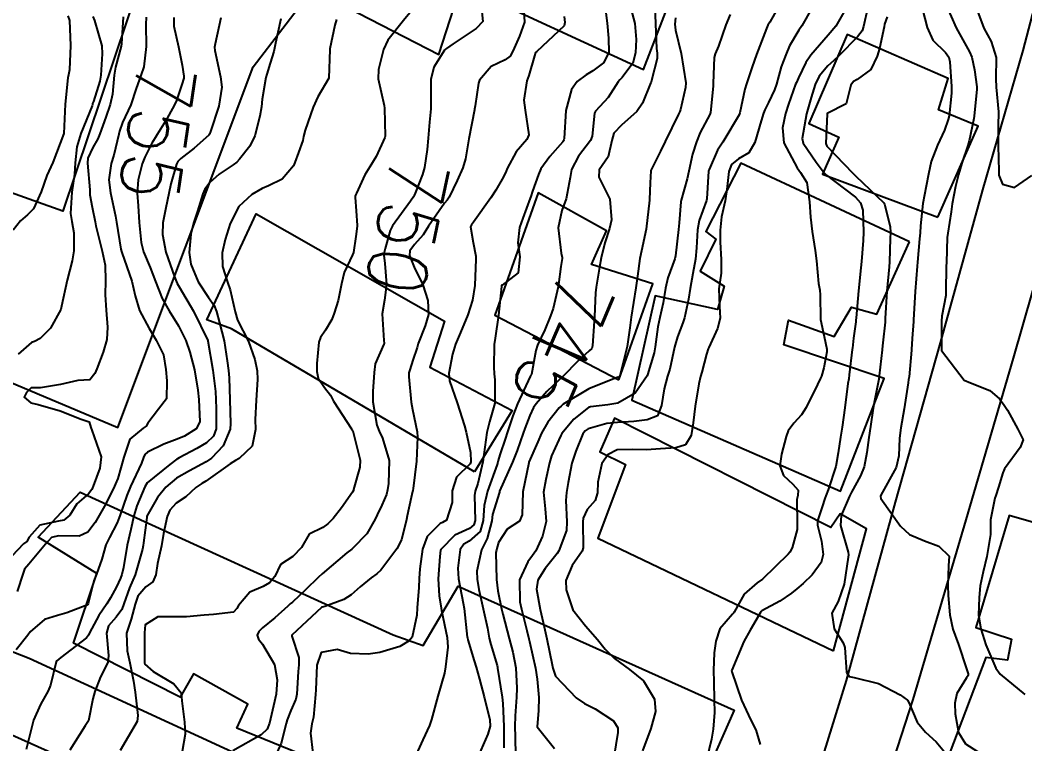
# Model space of a CAD drawing. Header units: metres. Extents: x 318500 to 325275, y 7408834 to 7428799.
# Drawn here: x 323466.5 to 323535, y 7419842.9 to 7419892.2 of the extents above; entities that cross this region are included whole.
import ezdxf
from ezdxf.enums import TextEntityAlignment as Align

# ---------------------------------------------------------------- set-up
doc = ezdxf.new("R2010")
doc.units = ezdxf.units.M
doc.header["$MEASUREMENT"] = 0
for name, color, linetype in [('Cotas', 45, 'Continuous'), ('Curvas de Nivel 1m', 11, 'Continuous'), ('Curvas de Nivel 5m', 15, 'Continuous'), ('Edificações', 30, 'Continuous'), ('Vias Primárias', 230, 'Continuous')]:
    doc.layers.add(name, color=color, linetype=linetype)
doc.styles.add('Style-STANDARD', font='STANDARD.shx')

msp = doc.modelspace()

# ---------------------------------------------------------------- linework, layer by layer
at = {"layer": 'Curvas de Nivel 1m', "flags": 128}
for points, elevation in [([(323507.958, 7419893.662), (323508.376, 7419892.018), (323508.477, 7419890.934), (323508.439, 7419890.017), (323508.238, 7419889.321), (323507.525, 7419888.344), (323507.37, 7419888.184), (323507.253, 7419888.033), (323506.561, 7419886.983), (323505.699, 7419886.048), (323505.635, 7419885.902), (323505.473, 7419884.347), (323505.367, 7419884.052), (323504.536, 7419882.982), (323504.073, 7419882.071), (323503.979, 7419881.525), (323503.702, 7419880.076), (323503.402, 7419879.277), (323503.168, 7419878.083), (323503.364, 7419876.371), (323503.427, 7419876.079), (323503.429, 7419876.009), (323503.351, 7419875.457), (323503.177, 7419874.237), (323503.157, 7419874.082), (323502.813, 7419872.587), (323502.639, 7419872.087), (323502.244, 7419871.143), (323501.76, 7419870.095), (323501.638, 7419869.733), (323501.333, 7419868.099), (323501.304, 7419868.045), (323501.249, 7419867.96), (323500.387, 7419866.113), (323500.059, 7419865.275), (323499.675, 7419864.123), (323499.558, 7419863.761), (323499.177, 7419862.627), (323499.06, 7419862.243), (323499.038, 7419862.132), (323498.993, 7419861.957), (323498.334, 7419860.142), (323498.11, 7419859.171), (323498.046, 7419858.146), (323497.844, 7419857.414), (323497.099, 7419856.743), (323496.73, 7419856.529), (323496.48, 7419856.166), (323496.332, 7419854.913), (323496.364, 7419854.167), (323496.695, 7419852.514), (323496.758, 7419852.163), (323496.961, 7419850.21), (323496.97, 7419850.16), (323497.009, 7419850.023), (323497.432, 7419848.591), (323497.564, 7419848.151), (323497.787, 7419847.338), (323498.109, 7419846.143), (323498.506, 7419844.567), (323498.524, 7419844.136), (323498.37, 7419843.584), (323497.734, 7419842.148)], 746), ([(323500.824, 7419892.875), (323500.862, 7419892.117), (323500.53, 7419891.151), (323500.074, 7419890.125), (323499.889, 7419889.782), (323499.541, 7419889.548), (323498.589, 7419889.089), (323497.79, 7419888.156), (323497.719, 7419887.955), (323497.494, 7419886.396), (323497.463, 7419886.188), (323497.462, 7419886.16), (323497.454, 7419886.125), (323497.07, 7419884.166), (323496.832, 7419882.787), (323496.661, 7419882.172), (323496.279, 7419881.325), (323495.729, 7419880.177), (323495.603, 7419879.984), (323495.406, 7419879.767), (323494.312, 7419878.196), (323493.968, 7419877.615), (323493.371, 7419876.955), (323493.052, 7419876.527), (323493.028, 7419876.215), (323493.348, 7419875.406), (323493.938, 7419874.201), (323494.27, 7419873.146), (323494.319, 7419872.195), (323494.085, 7419871.412), (323493.628, 7419870.205), (323493.544, 7419869.938), (323493.263, 7419869.084), (323493.043, 7419868.423), (323492.991, 7419868.214), (323492.976, 7419867.943), (323493.137, 7419866.211), (323493.223, 7419865.727), (323493.559, 7419864.205), (323493.579, 7419863.82), (323493.496, 7419862.205), (323493.283, 7419860.34), (323493.258, 7419860.208), (323493.234, 7419860.124), (323493.143, 7419859.729), (323492.871, 7419858.466), (323492.815, 7419858.215), (323492.473, 7419856.846), (323492.17, 7419856.224), (323491.075, 7419854.78), (323490.793, 7419854.523), (323490.408, 7419854.247), (323489.674, 7419853.64), (323489.053, 7419853.099), (323488.545, 7419852.77), (323487.251, 7419852.287), (323487.085, 7419852.244), (323487.039, 7419852.219), (323486.037, 7419851.292), (323485.01, 7419850.341), (323485.01, 7419850.273), (323485.49, 7419848.807), (323485.484, 7419848.313), (323485.437, 7419847.859), (323485.35, 7419846.314), (323485.28, 7419845.99), (323484.943, 7419845.216), (323484.679, 7419844.577), (323484.623, 7419844.323), (323484.271, 7419842.972), (323483.977, 7419842.329)], 749), ([(323506.334, 7419893.297), (323506.509, 7419892.041), (323506.592, 7419891.007), (323506.607, 7419890.039), (323506.239, 7419889.343), (323505.531, 7419888.786), (323505.066, 7419888.518), (323504.443, 7419888.066), (323504.061, 7419887.523), (323503.675, 7419886.077), (323503.567, 7419884.174), (323503.55, 7419884.079), (323503.521, 7419884.028), (323503.468, 7419883.962), (323502.589, 7419882.957), (323501.98, 7419882.102), (323501.81, 7419881.729), (323501.417, 7419880.585), (323501.29, 7419880.233), (323501.246, 7419880.112), (323500.751, 7419878.762), (323500.518, 7419878.119), (323500.419, 7419877.07), (323500.551, 7419876.112), (323500.438, 7419875.019), (323499.331, 7419874.189), (323499.302, 7419874.159), (323499.293, 7419874.131), (323499.291, 7419874.092), (323499.097, 7419872.133), (323498.857, 7419870.566), (323498.803, 7419870.137), (323498.784, 7419868.61), (323498.803, 7419868.137), (323498.845, 7419867.735), (323498.848, 7419866.136), (323498.475, 7419864.877), (323498.308, 7419864.143), (323498.172, 7419863.158), (323498.028, 7419862.147), (323497.682, 7419860.679), (323497.501, 7419860.155), (323497.455, 7419859.845), (323497.492, 7419858.154), (323497.417, 7419857.854), (323497.112, 7419857.617), (323496.121, 7419857.154), (323495.156, 7419856.179), (323495.137, 7419856.132), (323495.085, 7419855.709), (323494.982, 7419854.181), (323495.053, 7419853.023), (323495.179, 7419852.179), (323495.206, 7419852.01), (323495.583, 7419850.174), (323495.644, 7419849.533), (323495.482, 7419848.175), (323495.415, 7419847.744), (323494.96, 7419846.18), (323494.524, 7419844.599), (323494.386, 7419844.188), (323493.945, 7419843.219), (323493.472, 7419842.202)], 747), ([(323518.227, 7419893.247), (323517.573, 7419892.115), (323517.486, 7419891.977), (323517.44, 7419891.892), (323517.36, 7419891.686), (323516.67, 7419889.903), (323516.376, 7419889.069), (323515.997, 7419887.913), (323515.887, 7419887.542), (323515.537, 7419885.919), (323515.489, 7419885.785), (323514.369, 7419883.937), (323514.028, 7419883.375), (323513.442, 7419882.073), (323513.408, 7419881.983), (323513.403, 7419881.95), (323513.292, 7419880.071), (323513.267, 7419879.951), (323512.762, 7419878.591), (323512.655, 7419877.957), (323512.59, 7419876.74), (323512.518, 7419875.958), (323512.329, 7419874.977), (323512.146, 7419873.962), (323512.042, 7419873.244), (323511.758, 7419871.966), (323511.648, 7419871.623), (323511.291, 7419870.678), (323511.124, 7419870.131), (323511.087, 7419869.973), (323510.76, 7419868.475), (323510.62, 7419867.979), (323510.39, 7419867.131), (323510.211, 7419865.985), (323509.918, 7419865.291), (323509.215, 7419865.01), (323508.324, 7419864.898), (323507.212, 7419864.836), (323506.479, 7419864.763), (323505.205, 7419864.407), (323504.988, 7419864.269), (323504.841, 7419864.055), (323504.362, 7419862.883), (323504.082, 7419862.066), (323503.838, 7419860.751), (323503.736, 7419860.071), (323503.69, 7419859.524), (323503.757, 7419858.07), (323503.715, 7419857.466), (323503.204, 7419856.078), (323503.088, 7419855.9), (323502.279, 7419854.887), (323501.767, 7419854.093), (323501.687, 7419853.467), (323501.94, 7419852.091), (323502.198, 7419850.913), (323502.38, 7419850.086), (323502.746, 7419848.329), (323502.798, 7419848.082), (323502.982, 7419847.537), (323504.39, 7419846.059), (323504.955, 7419845.685), (323505.678, 7419845.31), (323506.937, 7419844.506), (323507.219, 7419844.017), (323507.23, 7419843.714), (323506.946, 7419842.02)], 742), ([(323520.422, 7419893.023), (323519.755, 7419891.867), (323519.567, 7419891.554), (323518.933, 7419890.499), (323518.664, 7419889.879), (323518.367, 7419889.053), (323518.03, 7419887.885), (323517.903, 7419887.498), (323517.501, 7419886.637), (323517.246, 7419886.142), (323517.142, 7419885.895), (323516.982, 7419885.394), (323516.55, 7419883.904), (323516.156, 7419883.213), (323515.453, 7419882.803), (323514.97, 7419882.404), (323514.778, 7419881.93), (323514.651, 7419880.702), (323514.545, 7419879.933), (323514.3, 7419878.838), (323514.194, 7419877.938), (323514.202, 7419877.113), (323514.264, 7419875.936), (323514.277, 7419875.005), (323514.102, 7419873.938), (323514.147, 7419872.766), (323514.205, 7419871.937), (323514.014, 7419871.224), (323513.436, 7419869.948), (323513.385, 7419869.842), (323513.273, 7419869.491), (323512.95, 7419868.257), (323512.868, 7419867.954), (323512.753, 7419867.463), (323512.496, 7419865.951), (323512.355, 7419864.811), (323512.224, 7419863.955), (323511.846, 7419863.305), (323511.187, 7419863.093), (323510.134, 7419863.038), (323509.184, 7419862.962), (323508.208, 7419862.987), (323507.184, 7419862.971), (323506.557, 7419862.652), (323506.138, 7419862.035), (323505.872, 7419860.754), (323505.831, 7419860.04), (323505.678, 7419859.506), (323505.133, 7419858.912), (323504.862, 7419858.316), (323504.841, 7419858.054), (323504.863, 7419856.284), (323504.789, 7419856.055), (323504.103, 7419855.088), (323503.678, 7419854.071), (323503.693, 7419853.438), (323504.163, 7419852.063), (323505.024, 7419850.97), (323505.84, 7419850.038), (323506.368, 7419849.394), (323506.997, 7419848.76), (323508.03, 7419848.01), (323508.978, 7419847.225), (323509.732, 7419845.988), (323509.795, 7419845.14), (323509.466, 7419843.992), (323508.915, 7419842.458)], 741), ([(323524.255, 7419893.138), (323523.975, 7419891.806), (323523.866, 7419891.508), (323523.563, 7419891.114), (323522.303, 7419889.829), (323521.915, 7419889.464), (323521.539, 7419889.133), (323520.948, 7419888.43), (323520.68, 7419887.853), (323520.397, 7419886.966), (323520.086, 7419885.861), (323519.781, 7419884.174), (323519.858, 7419883.864), (323520.73, 7419882.572), (323521.28, 7419881.842), (323521.438, 7419881.676), (323522.022, 7419881.24), (323523.416, 7419880.191), (323523.751, 7419879.807), (323523.915, 7419879.294), (323523.97, 7419877.804), (323523.953, 7419877.233), (323523.834, 7419875.805), (323523.793, 7419875.366), (323523.637, 7419873.807), (323523.46, 7419871.957), (323523.45, 7419871.809), (323523.435, 7419871.682), (323523.292, 7419870.583), (323523.206, 7419869.887), (323523.196, 7419869.811), (323522.999, 7419868.068), (323522.963, 7419867.814), (323522.91, 7419867.478), (323522.692, 7419865.818), (323522.508, 7419864.523), (323522.401, 7419863.822), (323522.251, 7419862.757), (323522.074, 7419861.826), (323521.563, 7419860.242), (323521.396, 7419859.836), (323521.324, 7419859.661), (323521.139, 7419859.082), (323520.843, 7419858.124), (323520.843, 7419857.843), (323521.104, 7419856.741), (323521.227, 7419855.838), (323521.084, 7419855.29), (323520.471, 7419854.451), (323519.846, 7419853.852), (323519.418, 7419853.503), (323519.06, 7419853.21), (323518.275, 7419852.648), (323517.042, 7419851.991), (323516.984, 7419851.948), (323516.94, 7419851.891), (323516.234, 7419850.69), (323515.817, 7419849.908), (323514.99, 7419847.963), (323514.98, 7419847.931), (323514.989, 7419847.844), (323515.646, 7419845.91), (323516.298, 7419844.541), (323516.625, 7419843.895), (323516.703, 7419843.668), (323516.92, 7419842.887)], 739), ([(323527.853, 7419893.5), (323528.304, 7419891.749), (323528.691, 7419890.873), (323529.553, 7419890.046), (323529.777, 7419889.728), (323529.861, 7419889.412), (323529.974, 7419887.725), (323529.961, 7419887.278), (323529.802, 7419885.727), (323529.746, 7419885.469), (323529.48, 7419884.743), (323529.016, 7419883.737), (323528.578, 7419882.618), (323528.39, 7419881.746), (323528.234, 7419880.942), (323528.018, 7419879.751), (323527.861, 7419878.219), (323527.826, 7419877.753), (323527.789, 7419877.349), (323527.649, 7419875.756), (323527.623, 7419875.489), (323527.479, 7419873.758), (323527.372, 7419871.821), (323527.369, 7419871.759), (323527.367, 7419871.702), (323527.292, 7419870.56), (323527.243, 7419869.798), (323527.238, 7419869.761), (323527.068, 7419867.948), (323527.044, 7419867.763), (323527.009, 7419867.525), (323526.749, 7419865.767), (323526.506, 7419864.476), (323526.426, 7419863.772), (323526.385, 7419862.569), (323526.19, 7419861.775), (323525.151, 7419859.877), (323525.123, 7419859.818), (323525.115, 7419859.79), (323525.148, 7419859.642), (323526.488, 7419857.769), (323527.112, 7419857.208), (323528.126, 7419856.765), (323529.107, 7419856.404), (323529.813, 7419855.723), (323529.757, 7419855.056), (323529.716, 7419853.724), (323529.742, 7419853.038), (323529.839, 7419851.718), (323530.065, 7419850.749), (323530.433, 7419849.709), (323530.995, 7419848.042), (323531.095, 7419847.699), (323531.098, 7419847.589), (323530.986, 7419847.425), (323530.322, 7419846.357), (323530.194, 7419845.711), (323530.218, 7419844.976), (323530.432, 7419843.708), (323530.929, 7419842.938), (323532.861, 7419841.68)], 737), ([(323529.593, 7419893.255), (323530.285, 7419891.723), (323531.185, 7419890.082), (323531.35, 7419889.712), (323531.537, 7419888.849), (323531.688, 7419887.707), (323531.695, 7419887.53), (323531.516, 7419885.71), (323531.488, 7419885.546), (323531.159, 7419884.027), (323531.07, 7419883.714), (323530.671, 7419882.499), (323530.431, 7419881.72), (323530.231, 7419880.919), (323530.012, 7419879.724), (323529.938, 7419879.192), (323529.71, 7419877.727), (323529.678, 7419877.435), (323529.618, 7419875.727), (323529.61, 7419875.474), (323529.588, 7419873.727), (323529.579, 7419873.476), (323529.313, 7419872.069), (323529.291, 7419871.73), (323529.28, 7419869.73), (323530.819, 7419867.714), (323531.248, 7419867.522), (323532.566, 7419867.013), (323533.238, 7419866.438), (323533.564, 7419866.005), (323533.774, 7419865.672), (323534.487, 7419864.385), (323534.849, 7419863.655), (323534.653, 7419863.117), (323533.583, 7419861.674), (323533.451, 7419861.401), (323533.161, 7419860.427), (323532.976, 7419859.859), (323532.925, 7419859.683), (323532.616, 7419858.199), (323532.62, 7419857.688), (323532.619, 7419857.192), (323532.38, 7419855.691), (323532.124, 7419854.655), (323531.923, 7419853.697), (323531.843, 7419852.914), (323531.81, 7419851.692), (323531.954, 7419850.767), (323532.308, 7419849.687), (323532.996, 7419848.091), (323533.289, 7419847.676), (323534.97, 7419846.287)], 736), ([(323473.522, 7419892.48), (323473.397, 7419890.636), (323473.366, 7419890.482), (323472.98, 7419889.031), (323472.903, 7419888.486), (323472.78, 7419887.208), (323472.617, 7419886.489), (323472.338, 7419885.635), (323471.933, 7419884.495), (323471.797, 7419884.164), (323471.456, 7419883.57), (323471.115, 7419882.834), (323471.082, 7419882.505), (323471.237, 7419880.678), (323471.236, 7419880.503), (323471.237, 7419880.331), (323471.4, 7419879.508), (323471.604, 7419878.498), (323471.66, 7419878.223), (323472.071, 7419876.493), (323472.278, 7419875.559), (323472.32, 7419874.49), (323472.277, 7419873.534), (323472.347, 7419872.49), (323472.457, 7419871.324), (323472.392, 7419870.489), (323472.141, 7419869.617), (323471.71, 7419868.495), (323471.573, 7419868.171), (323471.242, 7419867.731), (323470.418, 7419867.688), (323469.239, 7419867.411), (323467.884, 7419867.198), (323467.236, 7419867.192), (323466.928, 7419866.869), (323466.773, 7419866.565), (323467.224, 7419866.164), (323467.713, 7419866.063), (323469.216, 7419865.617), (323470.649, 7419865.068), (323471.206, 7419864.87), (323471.314, 7419864.499), (323471.379, 7419864.316), (323472.014, 7419862.492), (323471.934, 7419861.72), (323471.477, 7419860.497), (323471.376, 7419860.268), (323471.142, 7419859.976), (323470.356, 7419859.287), (323469.884, 7419858.519), (323469.472, 7419858.167), (323469.114, 7419858.116), (323467.834, 7419857.824), (323467.097, 7419857.006), (323466.941, 7419856.713), (323466.725, 7419856.564), (323465.931, 7419855.722)], 757), ([(323469.739, 7419892.527), (323469.862, 7419892.229), (323469.919, 7419890.524), (323469.851, 7419888.853), (323469.784, 7419888.526), (323469.738, 7419888.305), (323469.572, 7419886.529), (323469.47, 7419884.53), (323468.715, 7419882.541), (323468.314, 7419881.659), (323467.927, 7419880.552), (323467.398, 7419879.397), (323466.983, 7419878.975), (323466.523, 7419878.569), (323466.01, 7419877.944)], 759), ([(323475.086, 7419892.457), (323475.062, 7419891.955), (323475.073, 7419890.457), (323474.925, 7419889.064), (323474.713, 7419888.462), (323474.396, 7419887.578), (323474.045, 7419886.472), (323473.478, 7419885.259), (323473.263, 7419884.691), (323473.211, 7419884.483), (323472.882, 7419883.052), (323472.699, 7419882.487), (323472.543, 7419881.369), (323472.655, 7419880.488), (323472.986, 7419878.892), (323473.063, 7419878.483), (323473.363, 7419876.649), (323473.397, 7419876.479), (323473.416, 7419876.422), (323474.107, 7419874.468), (323474.322, 7419873.467), (323474.634, 7419872.46), (323475.292, 7419871.229), (323475.755, 7419870.443), (323476.251, 7419869.45), (323476.426, 7419868.432), (323476.491, 7419867.68), (323476.461, 7419866.432), (323475.93, 7419865.728), (323475.205, 7419864.792), (323475.081, 7419864.573), (323474.881, 7419864.455), (323473.962, 7419863.695), (323473.558, 7419862.474), (323473.155, 7419861.008), (323472.993, 7419860.64), (323472.921, 7419860.482), (323472.321, 7419859.299), (323471.889, 7419858.492), (323471.598, 7419858.01), (323471.103, 7419857.363), (323470.521, 7419857.087), (323469.099, 7419857.1), (323468.632, 7419857.002), (323468.213, 7419856.543), (323467.076, 7419855.183), (323466.792, 7419854.843), (323466.7, 7419854.564), (323466.298, 7419853.321)], 756), ([(323471.437, 7419892.502), (323471.566, 7419892.227), (323472.058, 7419890.495), (323472.076, 7419889.953), (323471.989, 7419888.495), (323471.932, 7419888.078), (323471.493, 7419886.705), (323471.432, 7419886.56), (323471.416, 7419886.501), (323471.396, 7419886.408), (323470.639, 7419884.512), (323470.355, 7419883.619), (323470.236, 7419882.518), (323470.192, 7419881.755), (323470.006, 7419880.521), (323469.935, 7419879.062), (323470.013, 7419878.521), (323470.141, 7419877.756), (323470.149, 7419876.518), (323470.032, 7419875.838), (323469.688, 7419874.525), (323469.312, 7419872.746), (323469.257, 7419872.531), (323468.566, 7419871.266), (323467.855, 7419870.551), (323467.475, 7419870.359), (323467.276, 7419870.276), (323466.357, 7419869.475)], 758), ([(323480.16, 7419892.391), (323479.79, 7419890.634), (323479.749, 7419890.397), (323479.76, 7419890.184), (323480.152, 7419888.391), (323480.227, 7419887.672), (323480.033, 7419886.392), (323479.473, 7419884.662), (323479.4, 7419884.471), (323479.348, 7419884.401), (323478.351, 7419883.517), (323477.446, 7419882.818), (323477.244, 7419882.622), (323477.139, 7419882.425), (323476.768, 7419881.081), (323476.615, 7419880.432), (323476.421, 7419879.456), (323476.226, 7419878.437), (323476.186, 7419877.63), (323476.415, 7419876.434), (323477.007, 7419874.753), (323477.142, 7419874.423), (323477.199, 7419874.292), (323477.327, 7419874.077), (323478.3, 7419872.41), (323479.28, 7419870.428), (323479.29, 7419870.4), (323479.617, 7419868.394), (323479.795, 7419866.951), (323479.824, 7419866.391), (323479.844, 7419865.767), (323479.843, 7419864.39), (323479.678, 7419863.907), (323479.186, 7419863.448), (323478.523, 7419863.064), (323477.335, 7419862.418), (323477.225, 7419862.364), (323477.169, 7419862.324), (323476.704, 7419861.965), (323475.153, 7419860.711), (323474.983, 7419860.453), (323474.446, 7419859.144), (323474.246, 7419858.463), (323474.035, 7419857.537), (323473.784, 7419856.47), (323473.542, 7419854.941), (323473.428, 7419854.475), (323473.326, 7419854.216), (323473.057, 7419853.64), (323472.646, 7419852.884), (323472.4, 7419852.486), (323471.85, 7419851.669), (323471.219, 7419850.498), (323471.158, 7419850.349), (323471.007, 7419850.15), (323469.276, 7419848.809), (323468.991, 7419848.586), (323468.954, 7419848.531), (323468.559, 7419846.943), (323468.406, 7419846.538), (323467.881, 7419845.611), (323467.402, 7419844.553), (323466.91, 7419842.56)], 754), ([(323484.264, 7419892.34), (323483.895, 7419890.678), (323483.836, 7419890.337), (323483.783, 7419890.101), (323483.535, 7419889.308), (323483.307, 7419888.56), (323483.247, 7419888.344), (323482.987, 7419886.859), (323482.932, 7419886.348), (323482.831, 7419885.697), (323482.495, 7419884.355), (323482.152, 7419883.667), (323481.446, 7419882.768), (323481.253, 7419882.563), (323480.999, 7419882.377), (323480.061, 7419881.76), (323479.422, 7419881.171), (323479.083, 7419880.735), (323478.934, 7419880.405), (323478.578, 7419879.229), (323478.311, 7419878.411), (323478.127, 7419877.665), (323478.02, 7419876.413), (323478.133, 7419875.627), (323478.616, 7419874.407), (323479.319, 7419873.336), (323479.716, 7419872.796), (323479.866, 7419872.392), (323480.074, 7419871.613), (323480.395, 7419870.383), (323480.61, 7419869.03), (323480.7, 7419868.378), (323480.742, 7419867.875), (323480.782, 7419866.377), (323480.826, 7419864.755), (323480.796, 7419864.376), (323480.33, 7419863.236), (323479.529, 7419862.395), (323479.168, 7419862.151), (323478.038, 7419861.534), (323477.156, 7419861.038), (323476.411, 7419860.431), (323475.862, 7419859.717), (323475.134, 7419858.45), (323475.118, 7419858.347), (323474.906, 7419856.64), (323474.872, 7419856.453), (323474.822, 7419856.189), (323474.339, 7419854.461), (323473.952, 7419853.571), (323473.557, 7419852.472), (323473.42, 7419852.089), (323473.026, 7419851.567), (323472.521, 7419850.981), (323472.379, 7419850.486), (323472.52, 7419848.96), (323472.468, 7419848.485), (323471.97, 7419847.495), (323471.591, 7419846.494), (323471.454, 7419845.993), (323471.141, 7419844.498), (323471.071, 7419844.356), (323470.927, 7419844.163), (323469.888, 7419842.515)], 753), ([(323488.063, 7419892.285), (323487.949, 7419891.903), (323487.595, 7419890.29), (323487.587, 7419890.252), (323487.52, 7419888.29), (323486.787, 7419887.015), (323486.46, 7419886.305), (323485.907, 7419884.746), (323485.81, 7419884.315), (323485.747, 7419884.035), (323485.454, 7419883.235), (323485.219, 7419882.546), (323485.129, 7419882.323), (323484.354, 7419881.403), (323483.419, 7419880.949), (323482.996, 7419880.766), (323482.275, 7419880.357), (323481.402, 7419879.543), (323480.809, 7419878.379), (323480.464, 7419877.293), (323480.265, 7419876.386), (323480.275, 7419875.457), (323480.626, 7419874.381), (323480.815, 7419873.867), (323481.135, 7419872.373), (323481.301, 7419871.791), (323482.053, 7419870.358), (323482.493, 7419869.12), (323482.635, 7419868.349), (323482.664, 7419867.768), (323482.579, 7419866.35), (323482.517, 7419865.044), (323482.526, 7419864.35), (323482.316, 7419863.22), (323481.43, 7419862.366), (323481.169, 7419862.239), (323480.805, 7419862.014), (323479.154, 7419860.842), (323478.877, 7419860.678), (323478.46, 7419860.407), (323477.785, 7419859.769), (323477.134, 7419859.326), (323476.7, 7419858.853), (323476.513, 7419858.429), (323476.27, 7419857.265), (323476.119, 7419856.435), (323475.862, 7419855.222), (323475.737, 7419854.44), (323475.529, 7419853.977), (323475.058, 7419853.629), (323474.516, 7419852.99), (323474.342, 7419852.46), (323474.069, 7419851.419), (323473.746, 7419850.469), (323473.795, 7419849.265), (323473.976, 7419848.465), (323474.228, 7419847.204), (323474.34, 7419846.459), (323474.524, 7419844.868), (323474.461, 7419844.457), (323473.862, 7419843.409), (323473.317, 7419842.474)], 752), ([(323493.058, 7419892.738), (323492.625, 7419892.224), (323491.556, 7419890.869), (323491.258, 7419890.244), (323490.904, 7419888.875), (323490.902, 7419888.249), (323491.301, 7419886.435), (323491.332, 7419886.242), (323491.364, 7419884.348), (323491.342, 7419884.241), (323490.752, 7419882.945), (323490.313, 7419882.251), (323489.991, 7419881.695), (323489.413, 7419880.453), (323489.347, 7419880.325), (323489.324, 7419880.261), (323489.313, 7419880.166), (323489.4, 7419879.253), (323489.451, 7419878.259), (323489.45, 7419878.199), (323489.379, 7419877.506), (323489.201, 7419876.424), (323489.139, 7419876.263), (323488.565, 7419875.048), (323488.394, 7419874.274), (323488.174, 7419873.132), (323487.9, 7419872.281), (323487.735, 7419871.852), (323487.293, 7419871.129), (323486.951, 7419870.629), (323486.858, 7419870.296), (323486.717, 7419868.84), (323486.705, 7419868.298), (323486.796, 7419867.847), (323487.239, 7419867.222), (323487.639, 7419866.689), (323487.855, 7419866.281), (323489.075, 7419864.389), (323489.162, 7419864.261), (323489.199, 7419864.172), (323489.67, 7419862.255), (323489.64, 7419861.781), (323489.219, 7419860.259), (323489.203, 7419860.205), (323489.147, 7419860.087), (323488.397, 7419859.005), (323487.814, 7419858.28), (323487.47, 7419857.929), (323487.111, 7419857.686), (323486.183, 7419857.224), (323485.674, 7419856.311), (323485.084, 7419855.691), (323484.246, 7419855.161), (323483.841, 7419854.332), (323483.493, 7419853.907), (323483.06, 7419853.648), (323482.147, 7419853.26), (323481.378, 7419852.365), (323481.252, 7419852.152), (323481.033, 7419851.897), (323479.674, 7419851.746), (323479.029, 7419851.692), (323477.839, 7419851.6), (323477.028, 7419851.596), (323475.886, 7419851.579), (323475.019, 7419851.055), (323474.967, 7419850.494), (323474.962, 7419850.451), (323474.958, 7419850.4), (323474.963, 7419848.45), (323474.989, 7419848.354), (323475.556, 7419847.867), (323476.969, 7419847.022), (323477.46, 7419846.415), (323477.511, 7419845.855), (323477.699, 7419844.412), (323477.744, 7419843.59), (323477.528, 7419842.414)], 751), ([(323503.576, 7419892.496), (323503.623, 7419892.079), (323503.568, 7419891.862), (323501.694, 7419890.108), (323501.625, 7419890.033), (323501.545, 7419889.808), (323501.163, 7419888.476), (323501.017, 7419888.115), (323500.822, 7419886.795), (323500.915, 7419886.116), (323501.158, 7419884.429), (323501.03, 7419884.114), (323500.304, 7419883.275), (323499.689, 7419882.128), (323499.619, 7419881.947), (323499.431, 7419881.557), (323498.902, 7419880.654), (323498.56, 7419880.143), (323497.393, 7419878.479), (323497.253, 7419878.299), (323497.186, 7419878.162), (323497.374, 7419877.095), (323497.543, 7419876.157), (323497.546, 7419875.969), (323497.473, 7419874.158), (323497.32, 7419873.169), (323497.011, 7419872.163), (323496.502, 7419870.958), (323496.159, 7419870.171), (323495.964, 7419869.478), (323495.698, 7419868.176), (323495.76, 7419867.66), (323496.269, 7419866.17), (323496.771, 7419864.599), (323496.895, 7419864.163), (323497.179, 7419862.775), (323497.207, 7419862.159), (323497.169, 7419862.011), (323496.234, 7419861.094), (323495.93, 7419860.172), (323495.93, 7419859.38), (323495.557, 7419858.176), (323495.278, 7419858.018), (323495.116, 7419857.939), (323494.224, 7419857.072), (323493.915, 7419856.198), (323493.739, 7419854.862), (323493.694, 7419854.201), (323493.671, 7419853.59), (323493.56, 7419852.202), (323493.523, 7419851.712), (323493.206, 7419850.207), (323493.007, 7419849.949), (323492.359, 7419849.575), (323490.999, 7419849.157), (323490.207, 7419849.039), (323488.998, 7419849.096), (323488.099, 7419849.371), (323486.999, 7419849.155), (323486.714, 7419848.294), (323486.636, 7419846.623), (323486.63, 7419846.295), (323486.48, 7419844.754), (323486.379, 7419844.298), (323486.28, 7419843.656), (323486.446, 7419842.297)], 748), ([(323511.146, 7419892.407), (323511.108, 7419891.977), (323511.156, 7419891.566), (323511.55, 7419889.97), (323511.849, 7419887.967), (323511.837, 7419887.645), (323511.493, 7419886.166), (323511.448, 7419886.013), (323511.43, 7419885.971), (323511.366, 7419885.849), (323510.446, 7419883.985), (323510.127, 7419883.323), (323509.472, 7419882), (323509.465, 7419881.974), (323509.427, 7419881.167), (323509.383, 7419880.028), (323509.385, 7419880), (323509.387, 7419879.977), (323509.166, 7419878.003), (323508.841, 7419876.535), (323508.722, 7419876.01), (323508.556, 7419874.798), (323508.454, 7419874.013), (323508.299, 7419872.995), (323508.132, 7419872.018), (323508.034, 7419871.284), (323507.852, 7419870.014), (323507.743, 7419869.545), (323507.355, 7419868.019), (323507.316, 7419867.953), (323507.249, 7419867.916), (323507.104, 7419867.878), (323505.241, 7419867.128), (323503.504, 7419866.076), (323503.355, 7419865.952), (323503.226, 7419865.819), (323502.452, 7419864.847), (323502.033, 7419864.092), (323501.777, 7419863.508), (323501.17, 7419862.133), (323501.162, 7419862.108), (323501.152, 7419862.083), (323500.751, 7419860.106), (323500.698, 7419858.535), (323500.519, 7419858.109), (323499.672, 7419857.561), (323499.098, 7419856.65), (323498.988, 7419856.235), (323498.956, 7419856.132), (323498.92, 7419855.964), (323498.966, 7419854.132), (323499.058, 7419853.362), (323499.306, 7419852.126), (323499.393, 7419851.766), (323499.83, 7419850.118), (323500.079, 7419849.192), (323500.271, 7419848.111), (323500.344, 7419846.735), (323500.324, 7419846.11), (323500.218, 7419844.833), (323500.203, 7419844.111), (323500.218, 7419843.406), (323500.258, 7419842.11)], 744), ([(323514.882, 7419892.629), (323514.587, 7419891.935), (323514.077, 7419890.464), (323513.855, 7419889.945), (323513.796, 7419889.696), (323513.731, 7419887.947), (323513.718, 7419887.746), (323513.538, 7419885.949), (323513.489, 7419885.812), (323512.836, 7419884.597), (323512.575, 7419883.959), (323512.306, 7419883.113), (323512.057, 7419881.964), (323511.958, 7419881.439), (323511.545, 7419879.969), (323511.521, 7419879.857), (323511.395, 7419878.44), (323511.349, 7419877.971), (323511.158, 7419876.178), (323511.1, 7419875.974), (323510.626, 7419874.696), (323510.479, 7419873.983), (323510.32, 7419872.985), (323510.082, 7419871.988), (323509.95, 7419871.34), (323509.779, 7419869.993), (323509.695, 7419869.572), (323509.251, 7419868.069), (323509.235, 7419868.015), (323508.417, 7419866.829), (323507.231, 7419866.158), (323506.55, 7419866.03), (323505.37, 7419865.906), (323505.227, 7419865.855), (323504.23, 7419865.05), (323503.41, 7419864.077), (323503.33, 7419863.946), (323503.193, 7419863.638), (323502.711, 7419862.55), (323502.563, 7419862.086), (323502.308, 7419860.939), (323502.161, 7419860.09), (323502.266, 7419858.956), (323502.342, 7419858.088), (323502.101, 7419857.095), (323501.635, 7419856.095), (323501.417, 7419855.766), (323501.082, 7419855.329), (323500.526, 7419854.108), (323500.536, 7419852.62), (323500.652, 7419852.106), (323501.018, 7419850.66), (323501.157, 7419850.099), (323501.201, 7419849.905), (323501.619, 7419848.094), (323501.725, 7419847.347), (323501.835, 7419846.091), (323501.827, 7419845.211), (323501.733, 7419844.092), (323502.915, 7419842.617)], 743), ([(323525.58, 7419892.481), (323525.4, 7419891.964), (323525.368, 7419891.792), (323525.048, 7419890.302), (323524.897, 7419889.797), (323524.459, 7419888.878), (323523.526, 7419888.205), (323523.282, 7419888.056), (323523.098, 7419887.816), (323522.789, 7419886.532), (323521.491, 7419885.876), (323521.48, 7419885.85), (323521.392, 7419883.841), (323521.467, 7419883.655), (323523.237, 7419881.813), (323523.437, 7419881.616), (323525.356, 7419879.791), (323525.409, 7419879.712), (323525.795, 7419878.185), (323525.818, 7419877.784), (323525.792, 7419877.376), (323525.732, 7419875.784), (323525.705, 7419875.434), (323525.564, 7419873.786), (323525.448, 7419871.925), (323525.445, 7419871.788), (323525.432, 7419871.664), (323525.287, 7419870.248), (323525.244, 7419869.827), (323525.238, 7419869.79), (323525.045, 7419868), (323525.013, 7419867.792), (323524.722, 7419866.308), (323524.635, 7419865.796), (323524.445, 7419864.564), (323524.333, 7419863.799), (323524.189, 7419862.795), (323524.001, 7419861.802), (323523.772, 7419861.196), (323523.153, 7419860.072), (323523.018, 7419859.812), (323522.448, 7419858.502), (323522.391, 7419857.821), (323522.919, 7419855.986), (323522.945, 7419855.812), (323522.923, 7419855.647), (323522.644, 7419853.816), (323522.243, 7419852.631), (323521.799, 7419851.829), (323521.959, 7419850.761), (323522.579, 7419849.817), (323522.693, 7419849.492), (323522.815, 7419847.813), (323522.986, 7419847.523), (323523.338, 7419847.452), (323524.979, 7419847.038), (323526.46, 7419846.273), (323526.962, 7419845.903), (323527.048, 7419845.759), (323527.614, 7419844.417), (323528.195, 7419843.741), (323528.93, 7419843.082), (323530.062, 7419841.713)], 738)]:
    msp.add_lwpolyline(points, dxfattribs=dict(at, elevation=elevation))
at = {"layer": 'Curvas de Nivel 5m', "flags": 128}
for points, elevation in [([(323497.836, 7419893.917), (323498.029, 7419892.153), (323497.565, 7419891.677), (323496.005, 7419890.634), (323495.551, 7419890.312), (323495.479, 7419890.262), (323495.404, 7419890.191), (323494.683, 7419889.048), (323494.482, 7419888.2), (323494.49, 7419887.215), (323494.482, 7419886.2), (323494.392, 7419885.29), (323494.302, 7419884.202), (323494.231, 7419883.429), (323494.038, 7419882.204), (323493.904, 7419881.732), (323493.414, 7419880.463), (323493.335, 7419880.287), (323493.294, 7419880.212), (323493.098, 7419879.905), (323491.876, 7419878.233), (323491.715, 7419877.905), (323491.367, 7419876.674), (323491.276, 7419876.326), (323491.271, 7419876.241), (323491.351, 7419875.664), (323491.469, 7419874.238), (323491.319, 7419873.17), (323491.166, 7419872.241), (323491.283, 7419870.416), (323491.301, 7419870.24), (323491.297, 7419870.223), (323491.279, 7419870.171), (323490.679, 7419868.825), (323490.609, 7419868.246), (323490.539, 7419866.945), (323490.531, 7419866.247), (323490.806, 7419864.644), (323490.963, 7419864.242), (323491.193, 7419863.759), (323491.635, 7419862.233), (323491.597, 7419860.676), (323491.528, 7419860.234), (323491.454, 7419859.927), (323491.134, 7419859.198), (323490.817, 7419858.55), (323490.685, 7419858.244), (323490.109, 7419857.246), (323489.154, 7419856.259), (323489.121, 7419856.229), (323489.089, 7419856.208), (323488.766, 7419855.944), (323487.072, 7419854.524), (323486.822, 7419854.294), (323485.937, 7419853.426), (323485.044, 7419852.597), (323484.896, 7419852.467), (323484.741, 7419852.323), (323483.848, 7419851.512), (323483.017, 7419850.836), (323482.757, 7419850.601), (323482.655, 7419850.345), (323482.727, 7419850.064), (323483.004, 7419849.731), (323483.824, 7419848.332), (323484.004, 7419847.301), (323483.931, 7419846.33), (323483.757, 7419845.523), (323483.478, 7419844.335), (323483.327, 7419843.935), (323482.922, 7419843.556), (323480.992, 7419842.45)], 750), ([(323509.732, 7419893.864), (323509.783, 7419891.997), (323509.861, 7419890.304), (323509.898, 7419889.995), (323509.911, 7419889.628), (323509.522, 7419888.128), (323509.492, 7419888.029), (323509.484, 7419888.001), (323508.916, 7419886.592), (323508.522, 7419886.015), (323507.481, 7419885.099), (323506.959, 7419884.551), (323506.824, 7419884.036), (323506.562, 7419882.931), (323505.951, 7419882.045), (323505.939, 7419881.538), (323506.672, 7419880.037), (323506.795, 7419878.637), (323506.656, 7419878.037), (323506.342, 7419877.074), (323506.088, 7419876.043), (323505.977, 7419875.417), (323505.753, 7419874.046), (323505.712, 7419873.66), (323505.632, 7419872.047), (323505.616, 7419871.735), (323505.504, 7419870.047), (323505.443, 7419869.882), (323505.275, 7419869.702), (323504.402, 7419868.924), (323503.585, 7419868.075), (323503.247, 7419867.769), (323502.377, 7419866.95), (323501.648, 7419866.096), (323501.48, 7419865.844), (323501.218, 7419865.305), (323500.887, 7419864.423), (323500.775, 7419864.106), (323500.366, 7419862.929), (323500.052, 7419862.117), (323499.169, 7419860.149), (323499.166, 7419860.13), (323499.149, 7419860.079), (323498.691, 7419858.572), (323498.63, 7419858.137), (323498.318, 7419856.926), (323497.938, 7419856.147), (323497.619, 7419854.695), (323497.644, 7419854.151), (323497.758, 7419853.451), (323498.054, 7419852.145), (323498.34, 7419850.821), (323498.465, 7419850.138), (323498.568, 7419849.699), (323498.991, 7419848.266), (323499.022, 7419848.161), (323499.027, 7419848.129), (323499.034, 7419848.085), (323499.351, 7419846.124), (323499.392, 7419845.685), (323499.461, 7419844.122), (323499.45, 7419842.657)], 745), ([(323531.593, 7419893.216), (323532.162, 7419891.701), (323532.661, 7419890.794), (323532.999, 7419889.688), (323532.981, 7419888.236), (323532.997, 7419887.688), (323533.177, 7419886.002), (323533.17, 7419885.685), (323533.135, 7419885.334), (323533.15, 7419883.685), (323533.18, 7419881.948), (323533.198, 7419881.684), (323533.431, 7419881.058), (323534.261, 7419880.834), (323535.44, 7419881.65)], 735), ([(323476.962, 7419892.429), (323476.973, 7419891.838), (323477.278, 7419890.424), (323477.531, 7419889.18), (323477.657, 7419888.419), (323477.646, 7419888.29), (323477.512, 7419887.869), (323477.141, 7419886.779), (323476.989, 7419886.428), (323476.397, 7419885.354), (323475.84, 7419884.444), (323475.69, 7419884.223), (323475.461, 7419883.858), (323474.986, 7419882.918), (323474.817, 7419882.459), (323474.534, 7419881.353), (323474.469, 7419880.464), (323474.529, 7419879.591), (323474.593, 7419878.462), (323474.729, 7419877.101), (323474.895, 7419876.457), (323475.344, 7419875.393), (323475.728, 7419874.444), (323476.163, 7419873.282), (323476.64, 7419872.43), (323477.295, 7419871.417), (323477.787, 7419870.415), (323478.051, 7419869.63), (323478.365, 7419868.409), (323478.612, 7419867.031), (323478.676, 7419866.406), (323478.729, 7419864.883), (323478.479, 7419864.407), (323477.701, 7419863.906), (323477.189, 7419863.683), (323476.274, 7419863.343), (323475.175, 7419862.813), (323474.979, 7419862.647), (323474.906, 7419862.454), (323474.769, 7419862.059), (323474.006, 7419860.467), (323473.753, 7419859.858), (323473.292, 7419858.477), (323473.25, 7419858.346), (323473.113, 7419857.994), (323472.578, 7419857.005), (323472.334, 7419856.488), (323472.057, 7419855.513), (323471.703, 7419854.494), (323471.525, 7419854.033), (323471.131, 7419852.499), (323471.101, 7419852.438), (323471.038, 7419852.375), (323469.681, 7419851.869), (323469.027, 7419851.678), (323468.161, 7419851.405), (323467.182, 7419850.557), (323467.008, 7419850.346), (323466.229, 7419849.336)], 755), ([(323522.624, 7419892.785), (323522.078, 7419891.832), (323521.564, 7419891.219), (323520.385, 7419889.857), (323520.045, 7419889.36), (323519.527, 7419888.311), (323519.392, 7419888.001), (323519.342, 7419887.872), (323518.851, 7419886.525), (323518.647, 7419885.878), (323518.45, 7419884.91), (323518.547, 7419883.879), (323519.445, 7419882.176), (323519.665, 7419881.867), (323520.099, 7419881.191), (323520.28, 7419879.857), (323520.353, 7419878.809), (323520.472, 7419877.854), (323520.67, 7419876.551), (323520.766, 7419875.849), (323520.89, 7419874.294), (323520.983, 7419873.845), (323521.013, 7419873.531), (323521.045, 7419871.844), (323521.293, 7419870.69), (323521.477, 7419869.837), (323521.473, 7419869.641), (323521.261, 7419868.546), (323521.11, 7419867.984), (323521.045, 7419867.843), (323520.829, 7419867.429), (323520.054, 7419865.858), (323519.735, 7419865.349), (323519.214, 7419864.79), (323518.825, 7419864.255), (323518.699, 7419863.875), (323518.385, 7419862.675), (323518.259, 7419861.879), (323518.506, 7419861.22), (323519.158, 7419860.635), (323519.522, 7419860.224), (323519.481, 7419859.857), (323519.43, 7419859.573), (323519.455, 7419857.857), (323519.44, 7419857.532), (323519.097, 7419856.295), (323518.95, 7419856.004), (323518.83, 7419855.864), (323517.073, 7419854.156), (323516.718, 7419853.895), (323515.841, 7419853.126), (323515.142, 7419851.918), (323515.108, 7419851.85), (323515.038, 7419851.765), (323514.181, 7419850.77), (323513.905, 7419849.931), (323513.794, 7419849.14), (323513.748, 7419847.932), (323513.761, 7419847.15), (323513.794, 7419845.932), (323513.818, 7419845.06), (323513.719, 7419843.932), (323513.6, 7419843.256), (323513.28, 7419841.936)], 740)]:
    msp.add_lwpolyline(points, dxfattribs=dict(at, elevation=elevation))
at = {"layer": 'Edificações'}
for points in [[(323456.626, 7419871.43), (323473.144, 7419864.497), (323482.382, 7419889.058), (323486.414, 7419894.35), (323495.02, 7419889.913), (323496.547, 7419894.627), (323508.97, 7419888.873), (323513.412, 7419900.382), (323502.93, 7419906.415), (323501.672, 7419904.517), (323498.987, 7419905.858), (323497.967, 7419904.95), (323494.46, 7419906.318), (323491.474, 7419901.419), (323488.319, 7419902.922), (323489.182, 7419905.33), (323479.951, 7419909.074), (323480.715, 7419913.858), (323462.799, 7419922.953)], [(323458.774, 7419911.236), (323467.657, 7419906.799), (323466.275, 7419900.464), (323475.506, 7419897.414), (323469.402, 7419879.227), (323460.513, 7419882.385)], [(323541.383, 7419856.346), (323533.903, 7419858.498), (323531.63, 7419850.857), (323534.057, 7419850.074), (323533.783, 7419848.627), (323532.295, 7419848.822), (323529.041, 7419840.199), (323528.806, 7419839.69), (323530.373, 7419839.182), (323528.647, 7419832.799), (323525.318, 7419834.09), (323522.377, 7419827.267), (323529.935, 7419823.356), (323533.538, 7419831.101), (323536.101, 7419830.332)]]:
    msp.add_lwpolyline(points, dxfattribs=at)
for points in [[(323529.025, 7419878.83), (323531.774, 7419885.031), (323529.07, 7419886.138), (323529.735, 7419888.264), (323522.863, 7419891.275), (323520.247, 7419885.208), (323522.287, 7419884.278), (323521.178, 7419881.753), (323529.025, 7419878.83)], [(323527.097, 7419877.147), (323515.612, 7419882.491), (323513.23, 7419877.847), (323513.895, 7419877.315), (323512.831, 7419875.145), (323514.466, 7419874.117), (323514.022, 7419872.523), (323509.767, 7419873.453), (323508.169, 7419866.358), (323522.401, 7419860.157), (323525.371, 7419867.819), (323518.544, 7419870.122), (323518.854, 7419871.805), (323521.957, 7419870.698), (323523.154, 7419872.691), (323524.883, 7419872.204), (323527.097, 7419877.147)], [(323507.296, 7419867.74), (323509.601, 7419874.289), (323505.43, 7419875.584), (323506.454, 7419877.885), (323501.79, 7419880.47), (323498.831, 7419872.14), (323507.296, 7419867.74)], [(323497.457, 7419861.474), (323480.892, 7419871.219), (323479.216, 7419871.834), (323482.575, 7419879.051), (323495.414, 7419871.742), (323494.411, 7419868.6), (323500.025, 7419865.658), (323497.457, 7419861.474)], [(323521.92, 7419849.27), (323524.175, 7419857.591), (323522.38, 7419858.602), (323521.736, 7419857.682), (323507.001, 7419865.136), (323505.989, 7419862.837), (323507.738, 7419861.964), (323505.851, 7419856.953), (323521.92, 7419849.27)], [(323506.68, 7419832.876), (323491.177, 7419839.962), (323481.256, 7419844.006), (323482.008, 7419845.649), (323478.297, 7419847.714), (323477.404, 7419846.123), (323470.122, 7419849.784), (323471.718, 7419854.536), (323467.725, 7419857.023), (323470.582, 7419860.088), (323491.922, 7419850.361), (323493.956, 7419849.644), (323496.352, 7419853.68), (323515.143, 7419845.233), (323513.178, 7419840.762), (323516.325, 7419839.589), (323513.929, 7419835.506), (323508.762, 7419837.477), (323506.68, 7419832.876)]]:
    msp.add_lwpolyline(points, close=True, dxfattribs=at)
at = {"layer": 'Vias Primárias'}
for points in [[(323415.833, 7419583.302), (323419.047, 7419572.746), (323421.03, 7419562.086), (323421.351, 7419557.374), (323421.618, 7419546.016), (323420.655, 7419534.774), (323419.854, 7419529.552), (323419.495, 7419524.986, 0.238184), (323422.135, 7419522.665), (323425.333, 7419521.775), (323439.384, 7419519.04), (323447.038, 7419517.341, 0.392019), (323449.506, 7419518.783), (323449.894, 7419520.081), (323454.112, 7419536.783), (323456.933, 7419548.508), (323462.14, 7419572.405), (323463.204, 7419579.599, 0.075507), (323463.151, 7419593.445, 0), (323461.926, 7419601.304, 0.173993), (323443.828, 7419629.608, 0.279998), (323404.325, 7419640.182, 0.277838)], [(323934.92, 7420316.776, 0), (323936.242, 7420308.849)], [(323715.644, 7420145.548, 0), (323709.04, 7420132.939)], [(323939.281, 7420278.615, 0), (323933.27, 7420270.921)], [(323836.404, 7420021.217), (323839.692, 7420014.547, -0.172492), (323840.737, 7420005.613, 0), (323839.679, 7420000.995, -0.226003), (323822.498, 7419987.869), (323816.045, 7419986.261), (323809.838, 7419985.761), (323797.857, 7419985.557), (323783.43, 7419986.553), (323778.024, 7419986.103, 0.920221), (323778.024, 7419984.652), (323787.034, 7419982.652), (323805.471, 7419977.44), (323826.967, 7419970.976), (323850.367, 7419962.962), (323868.105, 7419955.747), (323881.534, 7419947.778), (323892.006, 7419939.962), (323903.28, 7419930.644), (323910.885, 7419924.39)], [(323831.088, 7420001.787, 0), (323833.844, 7420008.443, 0.220888)], [(323544.841, 7419940.904), (323544.575, 7419931.83), (323543.853, 7419923.776, -0.071256), (323542.902, 7419919.746), (323539.866, 7419908.551), (323536.716, 7419897.395), (323534.816, 7419890.172), (323532.084, 7419880.686), (323529.197, 7419870.249), (323526.122, 7419859.394), (323522.781, 7419847.244), (323520.276, 7419839.186), (323518.374, 7419836.675), (323514.657, 7419832.811), (323510.329, 7419829.773), (323502.207, 7419832.467), (323486.153, 7419839.979), (323467.098, 7419848.749), (323455.661, 7419853.217, 0.300227), (323451.413, 7419852.308), (323442.345, 7419845.825), (323431.07, 7419838.689, -0.228544), (323420.815, 7419837.507, -0.082878), (323409.006, 7419843.957)], [(323412.374, 7419834.898, 0.245254), (323430.619, 7419832.407), (323451.747, 7419845.295), (323453.706, 7419846.64, -0.248972), (323457.963, 7419847.126), (323482.493, 7419836.112), (323498.382, 7419828.447), (323501.058, 7419823.769), (323482.127, 7419813.536), (323467.094, 7419805.247), (323464.592, 7419803.638), (323451.311, 7419794.227), (323448.089, 7419791.534), (323439.651, 7419784.097), (323425.906, 7419772.275), (323421.248, 7419767.964), (323413.089, 7419758.712)]]:
    msp.add_lwpolyline(points, format="xyb", dxfattribs=at)
msp.add_lwpolyline([(323550.425, 7419947.922), (323549.055, 7419930.579), (323547.935, 7419921.643), (323544.992, 7419909.013), (323540.284, 7419891.331), (323537.414, 7419880.526), (323534.162, 7419869.207), (323530.942, 7419858.209), (323527.338, 7419845.965), (323524.407, 7419836.91), (323523.031, 7419835.01), (323515.896, 7419827.66), (323505.883, 7419821.189), (323495.296, 7419815.188), (323482.13, 7419808.596), (323471.194, 7419802.628), (323463.573, 7419797.397), (323453.819, 7419790.515), (323448.528, 7419785.728)], dxfattribs=at)

# ---------------------------------------------------------------- texts
at = {"layer": 'Cotas', "style": 'Style-STANDARD'}
for s, rotation, p in [('755', 261.68823, (323475.855, 7419884.64, 755)), ('750', 258.24097, (323492.859, 7419878.21, 750)), ('745', 247.10009, (323503.452, 7419870.292, 745))]:
    msp.add_text(s, height=4, rotation=rotation, dxfattribs=at).set_placement(p, align=Align.MIDDLE_CENTER)

doc.saveas('drawing.dxf')
